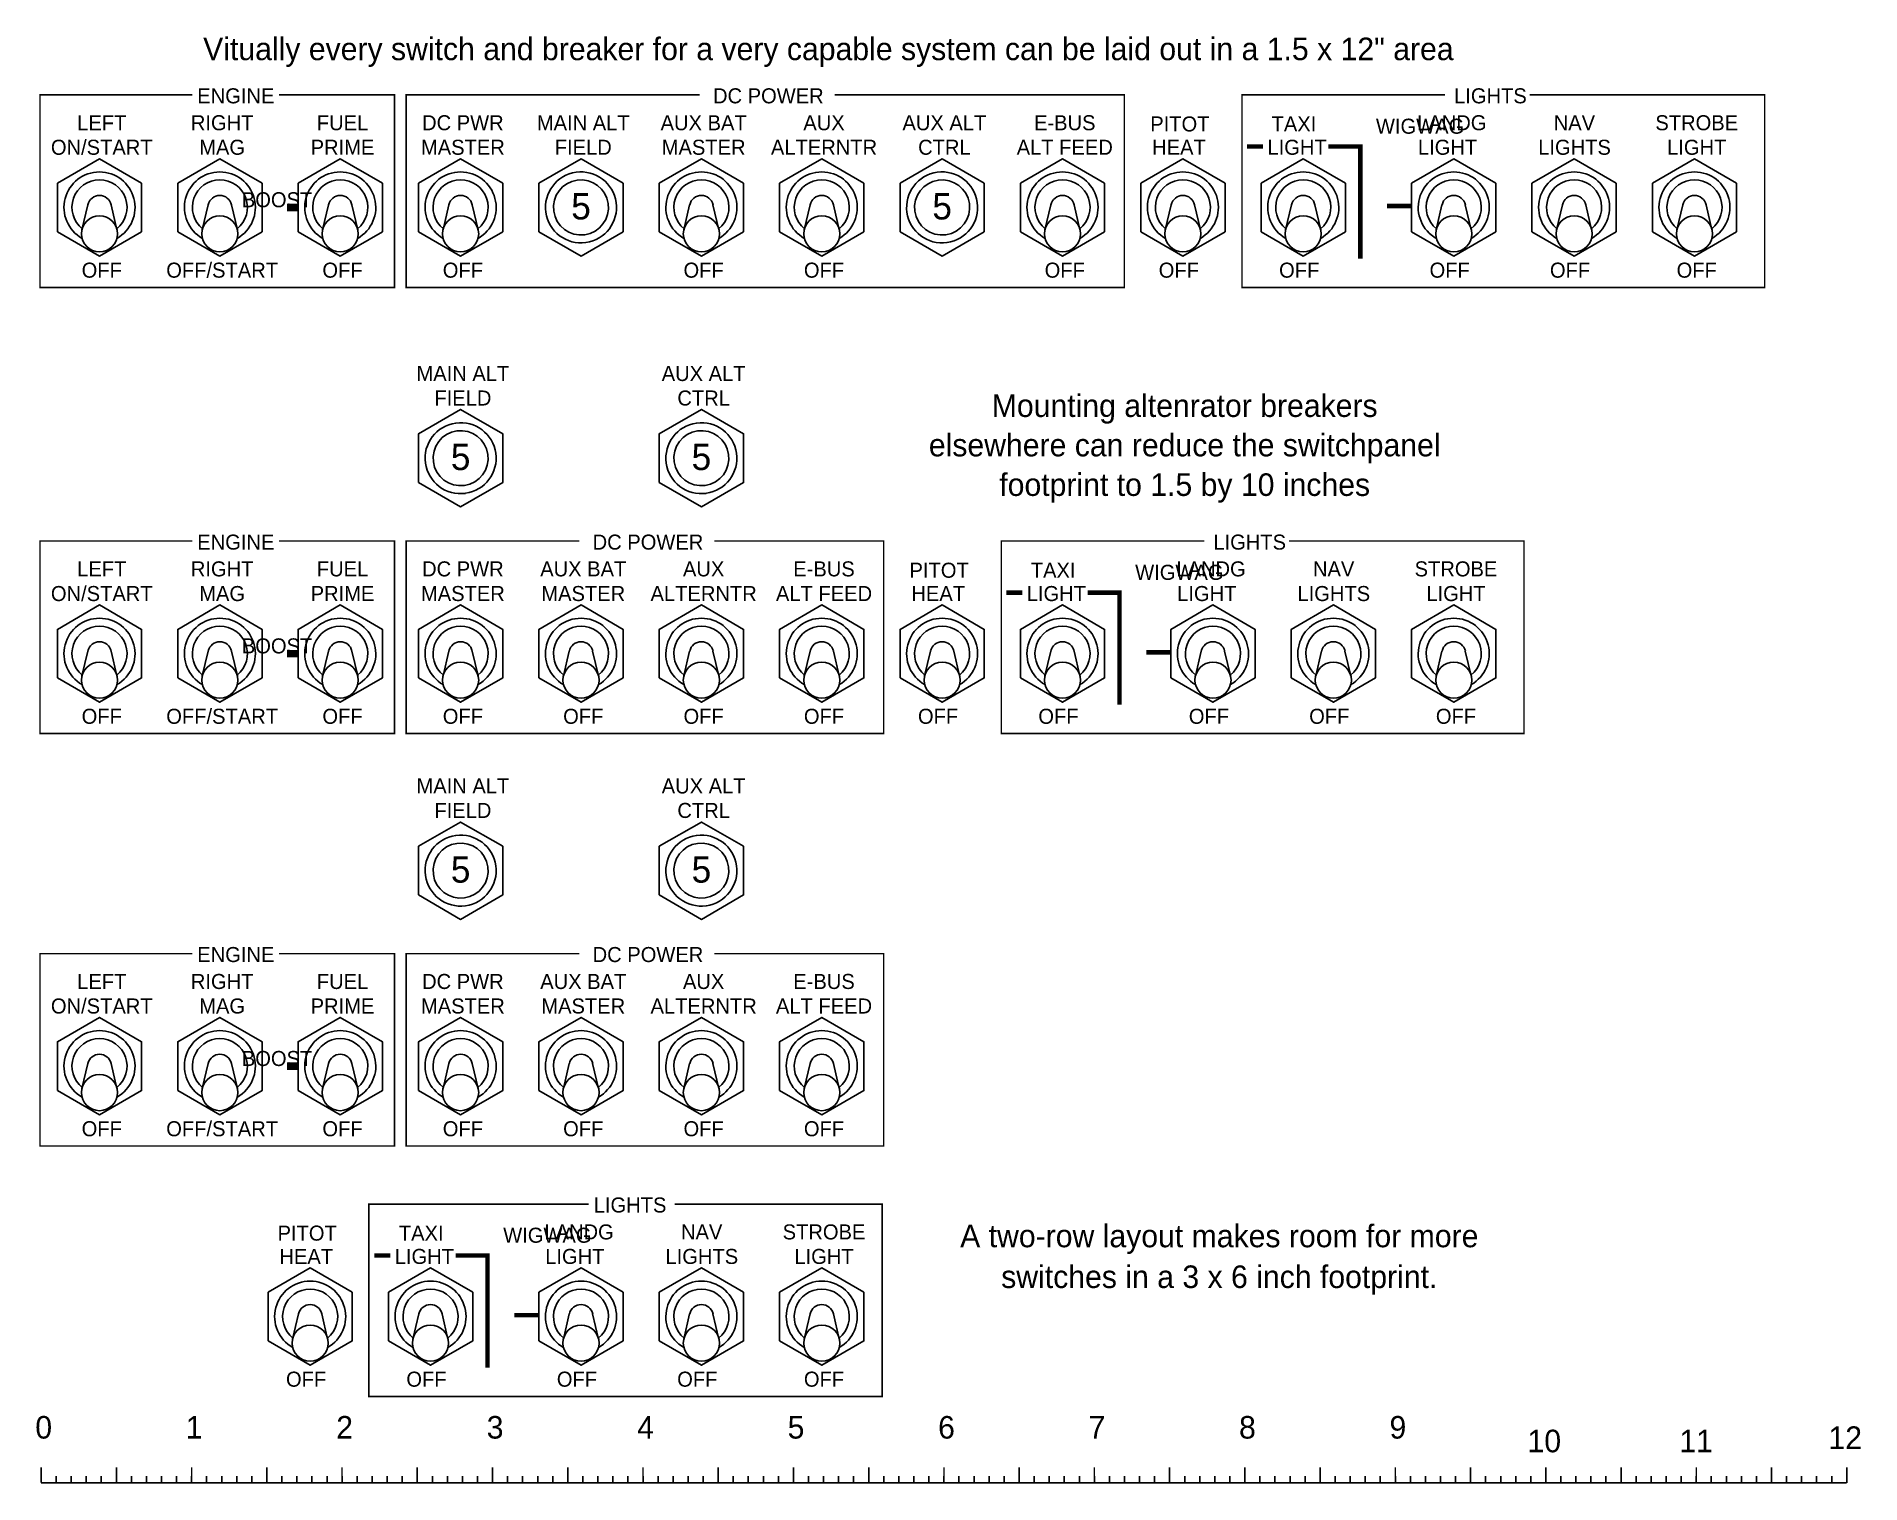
# Model space of a CAD drawing. Extents: x 3.1 to 15.3, y -34.8 to -25.2.
import ezdxf
from ezdxf.enums import TextEntityAlignment as Align

# ---------------------------------------------------------------- set-up
doc = ezdxf.new("R2010")
doc.units = 0
doc.header["$LTSCALE"] = 0.5
doc.header["$MEASUREMENT"] = 0
doc.layers.get('0').update_dxf_attribs({"linetype": 'CONTINUOUS'})
doc.layers.add('INSETS', color=2, linetype='CONTINUOUS')
doc.styles.add('FUTURA', font='VELVET-L.SHX')
doc.styles.add('FUTURAV', font='VELVET-L.SHX')

msp = doc.modelspace()

# ---------------------------------------------------------------- linework, layer by layer
for p, q in [((3.265, -34.776), (3.265, -34.731)), ((3.365, -34.776), (3.365, -34.731)), ((3.465, -34.776), (3.465, -34.731)), ((3.565, -34.776), (3.565, -34.731)), ((3.665, -34.776), (3.665, -34.674)), ((3.665, -34.776), (3.665, -34.674)), ((3.665, -34.776), (3.665, -34.731)), ((3.765, -34.776), (3.765, -34.731)), ((3.865, -34.776), (3.865, -34.731)), ((3.965, -34.776), (3.965, -34.731)), ((4.065, -34.776), (4.065, -34.731)), ((4.165, -34.776), (4.165, -34.731)), ((4.265, -34.776), (4.265, -34.731)), ((4.365, -34.776), (4.365, -34.731)), ((4.465, -34.776), (4.465, -34.731)), ((4.565, -34.776), (4.565, -34.731)), ((4.665, -34.776), (4.665, -34.674)), ((4.665, -34.776), (4.665, -34.731)), ((4.765, -34.776), (4.765, -34.731)), ((4.865, -34.776), (4.865, -34.731)), ((4.965, -34.776), (4.965, -34.731)), ((5.065, -34.776), (5.065, -34.731)), ((5.165, -34.776), (5.165, -34.731)), ((5.265, -34.776), (5.265, -34.731)), ((5.365, -34.776), (5.365, -34.731)), ((5.465, -34.776), (5.465, -34.731)), ((5.565, -34.776), (5.565, -34.731)), ((5.665, -34.776), (5.665, -34.674)), ((5.665, -34.776), (5.665, -34.731)), ((5.765, -34.776), (5.765, -34.731)), ((5.865, -34.776), (5.865, -34.731)), ((5.965, -34.776), (5.965, -34.731)), ((6.065, -34.776), (6.065, -34.731)), ((6.165, -34.776), (6.165, -34.731)), ((6.265, -34.776), (6.265, -34.731)), ((6.365, -34.776), (6.365, -34.731)), ((6.465, -34.776), (6.465, -34.731)), ((6.565, -34.776), (6.565, -34.731)), ((6.665, -34.776), (6.665, -34.674)), ((6.665, -34.776), (6.665, -34.731)), ((6.765, -34.776), (6.765, -34.731)), ((6.865, -34.776), (6.865, -34.731)), ((6.965, -34.776), (6.965, -34.731)), ((7.065, -34.776), (7.065, -34.731)), ((7.165, -34.776), (7.165, -34.731)), ((7.265, -34.776), (7.265, -34.731)), ((7.365, -34.776), (7.365, -34.731)), ((7.465, -34.776), (7.465, -34.731)), ((7.565, -34.776), (7.565, -34.731)), ((7.665, -34.776), (7.665, -34.674)), ((7.665, -34.776), (7.665, -34.731)), ((7.765, -34.776), (7.765, -34.731)), ((7.865, -34.776), (7.865, -34.731)), ((7.965, -34.776), (7.965, -34.731)), ((8.065, -34.776), (8.065, -34.731)), ((8.165, -34.776), (8.165, -34.731)), ((8.265, -34.776), (8.265, -34.731)), ((8.365, -34.776), (8.365, -34.731)), ((8.465, -34.776), (8.465, -34.731)), ((8.565, -34.776), (8.565, -34.731)), ((8.665, -34.776), (8.665, -34.674)), ((8.665, -34.776), (8.665, -34.731)), ((8.765, -34.776), (8.765, -34.731)), ((8.865, -34.776), (8.865, -34.731)), ((8.965, -34.776), (8.965, -34.731)), ((9.065, -34.776), (9.065, -34.731)), ((9.165, -34.776), (9.165, -34.731)), ((9.265, -34.776), (9.265, -34.731)), ((9.365, -34.776), (9.365, -34.731)), ((9.465, -34.776), (9.465, -34.731)), ((9.565, -34.776), (9.565, -34.731)), ((9.665, -34.776), (9.665, -34.674)), ((9.665, -34.776), (9.665, -34.731)), ((9.765, -34.776), (9.765, -34.731)), ((9.865, -34.776), (9.865, -34.731)), ((9.965, -34.776), (9.965, -34.731)), ((10.065, -34.776), (10.065, -34.731)), ((10.165, -34.776), (10.165, -34.731)), ((10.265, -34.776), (10.265, -34.731)), ((10.365, -34.776), (10.365, -34.731)), ((10.465, -34.776), (10.465, -34.731)), ((10.565, -34.776), (10.565, -34.731)), ((10.665, -34.776), (10.665, -34.674)), ((10.665, -34.776), (10.665, -34.731)), ((10.765, -34.776), (10.765, -34.731)), ((10.865, -34.776), (10.865, -34.731)), ((10.965, -34.776), (10.965, -34.731)), ((11.065, -34.776), (11.065, -34.731)), ((11.165, -34.776), (11.165, -34.731)), ((11.265, -34.776), (11.265, -34.731)), ((11.365, -34.776), (11.365, -34.731)), ((11.465, -34.776), (11.465, -34.731)), ((11.565, -34.776), (11.565, -34.731)), ((11.665, -34.776), (11.665, -34.674)), ((11.665, -34.776), (11.665, -34.731)), ((11.765, -34.776), (11.765, -34.731)), ((11.865, -34.776), (11.865, -34.731)), ((11.965, -34.776), (11.965, -34.731)), ((12.065, -34.776), (12.065, -34.731)), ((12.165, -34.776), (12.165, -34.731)), ((12.265, -34.776), (12.265, -34.731)), ((12.365, -34.776), (12.365, -34.731)), ((12.465, -34.776), (12.465, -34.731)), ((12.565, -34.776), (12.565, -34.731)), ((12.665, -34.776), (12.665, -34.674)), ((12.665, -34.776), (12.665, -34.731)), ((12.765, -34.776), (12.765, -34.731)), ((12.865, -34.776), (12.865, -34.731)), ((12.965, -34.776), (12.965, -34.731)), ((13.065, -34.776), (13.065, -34.731)), ((13.165, -34.776), (13.165, -34.731)), ((13.165, -34.776), (13.165, -34.731)), ((13.265, -34.776), (13.265, -34.731)), ((13.365, -34.776), (13.365, -34.731)), ((13.465, -34.776), (13.465, -34.731)), ((13.565, -34.776), (13.565, -34.731)), ((13.665, -34.776), (13.665, -34.674)), ((13.665, -34.776), (13.665, -34.731)), ((13.765, -34.776), (13.765, -34.731)), ((13.865, -34.776), (13.865, -34.731)), ((13.965, -34.776), (13.965, -34.731)), ((14.065, -34.776), (14.065, -34.731)), ((14.165, -34.776), (14.165, -34.731)), ((14.265, -34.776), (14.265, -34.731)), ((14.365, -34.776), (14.365, -34.731)), ((14.465, -34.776), (14.465, -34.731)), ((14.565, -34.776), (14.565, -34.731)), ((14.665, -34.776), (14.665, -34.674)), ((14.665, -34.776), (14.665, -34.731)), ((14.765, -34.776), (14.765, -34.731)), ((14.865, -34.776), (14.865, -34.731)), ((14.965, -34.776), (14.965, -34.731)), ((15.065, -34.776), (15.065, -34.731)), ((15.165, -34.776), (15.165, -34.731))]:
    msp.add_line(p, q)
at = {"color": 7, "const_width": 0.01}
for points in [[(4.746, -25.549), (5.514, -25.549), (5.514, -26.829), (3.157, -26.829), (3.157, -25.549), (4.171, -25.549)], [(8.439, -25.549), (10.364, -25.549), (10.364, -26.829), (5.591, -26.829), (5.591, -25.549), (7.542, -25.549)], [(13.058, -25.549), (14.62, -25.549), (14.62, -26.829), (11.146, -26.829), (11.146, -25.549), (12.495, -25.549)], [(4.746, -28.515), (5.514, -28.515), (5.514, -29.795), (3.157, -29.795), (3.157, -28.515), (4.171, -28.515)], [(7.639, -28.515), (8.764, -28.515), (8.764, -29.795), (5.591, -29.795), (5.591, -28.515), (6.742, -28.515)], [(11.458, -28.515), (13.02, -28.515), (13.02, -29.795), (9.546, -29.795), (9.546, -28.515), (10.895, -28.515)], [(4.746, -31.258), (5.514, -31.258), (5.514, -32.537), (3.157, -32.537), (3.157, -31.258), (4.171, -31.258)], [(7.639, -31.258), (8.764, -31.258), (8.764, -32.537), (5.591, -32.537), (5.591, -31.258), (6.742, -31.258)], [(7.375, -32.923), (8.754, -32.923), (8.754, -34.202), (5.343, -34.202), (5.343, -32.923), (6.804, -32.923)]]:
    msp.add_lwpolyline(points, dxfattribs=at)
for points, const_width in [([(11.179, -25.892), (11.286, -25.892)], 0.03), ([(11.72, -25.892), (11.932, -25.892), (11.932, -26.637)], 0.03), ([(4.873, -26.297), (4.798, -26.297)], 0.05), ([(12.11, -26.288), (12.273, -26.288)], 0.03), ([(9.579, -28.858), (9.686, -28.858)], 0.03), ([(10.12, -28.858), (10.332, -28.858), (10.332, -29.603)], 0.03), ([(4.873, -29.264), (4.798, -29.264)], 0.05), ([(10.51, -29.255), (10.673, -29.255)], 0.03), ([(4.873, -32.006), (4.798, -32.006)], 0.05), ([(5.379, -33.265), (5.486, -33.265)], 0.03), ([(5.92, -33.265), (6.132, -33.265), (6.132, -34.01)], 0.03), ([(6.31, -33.662), (6.473, -33.662)], 0.03), ([(3.165, -34.776), (3.165, -34.674)], 0.01), ([(4.165, -34.776), (4.165, -34.674)], 0.01), ([(5.165, -34.776), (5.165, -34.674)], 0.01), ([(6.165, -34.776), (6.165, -34.674)], 0.01), ([(7.165, -34.776), (7.165, -34.674)], 0.01), ([(8.165, -34.776), (8.165, -34.674)], 0.01), ([(9.165, -34.776), (9.165, -34.674)], 0.01), ([(10.165, -34.776), (10.165, -34.674)], 0.01), ([(11.165, -34.776), (11.165, -34.674)], 0.01), ([(12.165, -34.776), (12.165, -34.674)], 0.01), ([(13.165, -34.776), (13.165, -34.674)], 0.01), ([(13.165, -34.776), (13.165, -34.674)], 0.01), ([(14.165, -34.776), (14.165, -34.674)], 0.01), ([(15.165, -34.776), (15.165, -34.674)], 0.01), ([(3.165, -34.776), (15.165, -34.776)], 0.01)]:
    msp.add_lwpolyline(points, dxfattribs=dict(const_width=const_width))
at = {"layer": 'INSETS', "color": 7}
for p, q in [((3.436, -26.446), (3.475, -26.279)), ((3.669, -26.446), (3.63, -26.279)), ((4.236, -26.446), (4.275, -26.279)), ((4.469, -26.446), (4.43, -26.279)), ((5.036, -26.446), (5.075, -26.279)), ((5.269, -26.446), (5.23, -26.279)), ((5.836, -26.446), (5.875, -26.279)), ((6.069, -26.446), (6.03, -26.279)), ((7.436, -26.446), (7.475, -26.279)), ((7.669, -26.446), (7.63, -26.279)), ((8.236, -26.446), (8.275, -26.279)), ((8.469, -26.446), (8.43, -26.279)), ((9.836, -26.446), (9.875, -26.279)), ((10.069, -26.446), (10.03, -26.279)), ((10.636, -26.446), (10.675, -26.279)), ((10.869, -26.446), (10.83, -26.279)), ((11.436, -26.446), (11.475, -26.279)), ((11.669, -26.446), (11.63, -26.279)), ((12.436, -26.446), (12.475, -26.279)), ((12.669, -26.446), (12.63, -26.279)), ((13.236, -26.446), (13.275, -26.279)), ((13.469, -26.446), (13.43, -26.279)), ((14.036, -26.446), (14.075, -26.279)), ((14.269, -26.446), (14.23, -26.279)), ((3.436, -29.412), (3.475, -29.246)), ((3.669, -29.412), (3.63, -29.246)), ((4.236, -29.412), (4.275, -29.246)), ((4.469, -29.412), (4.43, -29.246)), ((5.036, -29.412), (5.075, -29.246)), ((5.269, -29.412), (5.23, -29.246)), ((5.836, -29.412), (5.875, -29.246)), ((6.069, -29.412), (6.03, -29.246)), ((6.636, -29.412), (6.675, -29.246)), ((6.869, -29.412), (6.83, -29.246)), ((7.436, -29.412), (7.475, -29.246)), ((7.669, -29.412), (7.63, -29.246)), ((8.236, -29.412), (8.275, -29.246)), ((8.469, -29.412), (8.43, -29.246)), ((9.036, -29.412), (9.075, -29.246)), ((9.269, -29.412), (9.23, -29.246)), ((9.836, -29.412), (9.875, -29.246)), ((10.069, -29.412), (10.03, -29.246)), ((10.836, -29.412), (10.875, -29.246)), ((11.069, -29.412), (11.03, -29.246)), ((11.636, -29.412), (11.675, -29.246)), ((11.869, -29.412), (11.83, -29.246)), ((12.436, -29.412), (12.475, -29.246)), ((12.669, -29.412), (12.63, -29.246)), ((3.436, -32.154), (3.475, -31.988)), ((3.669, -32.154), (3.63, -31.988)), ((4.236, -32.154), (4.275, -31.988)), ((4.469, -32.154), (4.43, -31.988)), ((5.036, -32.154), (5.075, -31.988)), ((5.269, -32.154), (5.23, -31.988)), ((5.836, -32.154), (5.875, -31.988)), ((6.069, -32.154), (6.03, -31.988)), ((6.636, -32.154), (6.675, -31.988)), ((6.869, -32.154), (6.83, -31.988)), ((7.436, -32.154), (7.475, -31.988)), ((7.669, -32.154), (7.63, -31.988)), ((8.236, -32.154), (8.275, -31.988)), ((8.469, -32.154), (8.43, -31.988)), ((4.836, -33.82), (4.875, -33.653)), ((5.069, -33.82), (5.03, -33.653)), ((5.636, -33.82), (5.675, -33.653)), ((5.869, -33.82), (5.83, -33.653)), ((6.636, -33.82), (6.675, -33.653)), ((6.869, -33.82), (6.83, -33.653)), ((7.436, -33.82), (7.475, -33.653)), ((7.669, -33.82), (7.63, -33.653)), ((8.236, -33.82), (8.275, -33.653)), ((8.469, -33.82), (8.43, -33.653))]:
    msp.add_line(p, q, dxfattribs=at)
for points in [[(3.273, -26.459), (3.553, -26.621), (3.833, -26.459), (3.833, -26.136), (3.553, -25.974), (3.273, -26.136)], [(4.073, -26.459), (4.353, -26.621), (4.633, -26.459), (4.633, -26.136), (4.353, -25.974), (4.073, -26.136)], [(4.873, -26.459), (5.153, -26.621), (5.433, -26.459), (5.433, -26.136), (5.153, -25.974), (4.873, -26.136)], [(5.673, -26.459), (5.953, -26.621), (6.233, -26.459), (6.233, -26.136), (5.953, -25.974), (5.673, -26.136)], [(6.473, -26.459), (6.753, -26.621), (7.033, -26.459), (7.033, -26.136), (6.753, -25.974), (6.473, -26.136)], [(7.273, -26.459), (7.553, -26.621), (7.833, -26.459), (7.833, -26.136), (7.553, -25.974), (7.273, -26.136)], [(8.073, -26.459), (8.353, -26.621), (8.633, -26.459), (8.633, -26.136), (8.353, -25.974), (8.073, -26.136)], [(8.873, -26.459), (9.153, -26.621), (9.433, -26.459), (9.433, -26.136), (9.153, -25.974), (8.873, -26.136)], [(9.673, -26.459), (9.953, -26.621), (10.233, -26.459), (10.233, -26.136), (9.953, -25.974), (9.673, -26.136)], [(10.473, -26.459), (10.753, -26.621), (11.033, -26.459), (11.033, -26.136), (10.753, -25.974), (10.473, -26.136)], [(11.273, -26.459), (11.553, -26.621), (11.833, -26.459), (11.833, -26.136), (11.553, -25.974), (11.273, -26.136)], [(12.273, -26.459), (12.553, -26.621), (12.833, -26.459), (12.833, -26.136), (12.553, -25.974), (12.273, -26.136)], [(13.073, -26.459), (13.353, -26.621), (13.633, -26.459), (13.633, -26.136), (13.353, -25.974), (13.073, -26.136)], [(13.873, -26.459), (14.153, -26.621), (14.433, -26.459), (14.433, -26.136), (14.153, -25.974), (13.873, -26.136)], [(5.673, -28.126), (5.953, -28.287), (6.233, -28.126), (6.233, -27.802), (5.953, -27.64), (5.673, -27.802)], [(7.273, -28.126), (7.553, -28.287), (7.833, -28.126), (7.833, -27.802), (7.553, -27.64), (7.273, -27.802)], [(3.273, -29.425), (3.553, -29.587), (3.833, -29.425), (3.833, -29.102), (3.553, -28.94), (3.273, -29.102)], [(4.073, -29.425), (4.353, -29.587), (4.633, -29.425), (4.633, -29.102), (4.353, -28.94), (4.073, -29.102)], [(4.873, -29.425), (5.153, -29.587), (5.433, -29.425), (5.433, -29.102), (5.153, -28.94), (4.873, -29.102)], [(5.673, -29.425), (5.953, -29.587), (6.233, -29.425), (6.233, -29.102), (5.953, -28.94), (5.673, -29.102)], [(6.473, -29.425), (6.753, -29.587), (7.033, -29.425), (7.033, -29.102), (6.753, -28.94), (6.473, -29.102)], [(7.273, -29.425), (7.553, -29.587), (7.833, -29.425), (7.833, -29.102), (7.553, -28.94), (7.273, -29.102)], [(8.073, -29.425), (8.353, -29.587), (8.633, -29.425), (8.633, -29.102), (8.353, -28.94), (8.073, -29.102)], [(8.873, -29.425), (9.153, -29.587), (9.433, -29.425), (9.433, -29.102), (9.153, -28.94), (8.873, -29.102)], [(9.673, -29.425), (9.953, -29.587), (10.233, -29.425), (10.233, -29.102), (9.953, -28.94), (9.673, -29.102)], [(10.673, -29.425), (10.953, -29.587), (11.233, -29.425), (11.233, -29.102), (10.953, -28.94), (10.673, -29.102)], [(11.473, -29.425), (11.753, -29.587), (12.033, -29.425), (12.033, -29.102), (11.753, -28.94), (11.473, -29.102)], [(12.273, -29.425), (12.553, -29.587), (12.833, -29.425), (12.833, -29.102), (12.553, -28.94), (12.273, -29.102)], [(5.673, -30.868), (5.953, -31.03), (6.233, -30.868), (6.233, -30.544), (5.953, -30.383), (5.673, -30.544)], [(7.273, -30.868), (7.553, -31.03), (7.833, -30.868), (7.833, -30.544), (7.553, -30.383), (7.273, -30.544)], [(3.273, -32.168), (3.553, -32.329), (3.833, -32.168), (3.833, -31.844), (3.553, -31.682), (3.273, -31.844)], [(4.073, -32.168), (4.353, -32.329), (4.633, -32.168), (4.633, -31.844), (4.353, -31.682), (4.073, -31.844)], [(4.873, -32.168), (5.153, -32.329), (5.433, -32.168), (5.433, -31.844), (5.153, -31.682), (4.873, -31.844)], [(5.673, -32.168), (5.953, -32.329), (6.233, -32.168), (6.233, -31.844), (5.953, -31.682), (5.673, -31.844)], [(6.473, -32.168), (6.753, -32.329), (7.033, -32.168), (7.033, -31.844), (6.753, -31.682), (6.473, -31.844)], [(7.273, -32.168), (7.553, -32.329), (7.833, -32.168), (7.833, -31.844), (7.553, -31.682), (7.273, -31.844)], [(8.073, -32.168), (8.353, -32.329), (8.633, -32.168), (8.633, -31.844), (8.353, -31.682), (8.073, -31.844)], [(4.673, -33.833), (4.953, -33.995), (5.233, -33.833), (5.233, -33.509), (4.953, -33.347), (4.673, -33.509)], [(5.473, -33.833), (5.753, -33.995), (6.033, -33.833), (6.033, -33.509), (5.753, -33.347), (5.473, -33.509)], [(6.473, -33.833), (6.753, -33.995), (7.033, -33.833), (7.033, -33.509), (6.753, -33.347), (6.473, -33.509)], [(7.273, -33.833), (7.553, -33.995), (7.833, -33.833), (7.833, -33.509), (7.553, -33.347), (7.273, -33.509)], [(8.073, -33.833), (8.353, -33.995), (8.633, -33.833), (8.633, -33.509), (8.353, -33.347), (8.073, -33.509)]]:
    msp.add_lwpolyline(points, close=True, dxfattribs=at)
for centre in [(3.553, -26.473), (4.353, -26.473), (5.153, -26.473), (5.953, -26.473), (7.553, -26.473), (8.353, -26.473), (9.953, -26.473), (10.753, -26.473), (11.553, -26.473), (12.553, -26.473), (13.353, -26.473), (14.153, -26.473), (3.553, -29.44), (4.353, -29.44), (5.153, -29.44), (5.953, -29.44), (6.753, -29.44), (7.553, -29.44), (8.353, -29.44), (9.153, -29.44), (9.953, -29.44), (10.953, -29.44), (11.753, -29.44), (12.553, -29.44), (3.553, -32.182), (4.353, -32.182), (5.153, -32.182), (5.953, -32.182), (6.753, -32.182), (7.553, -32.182), (8.353, -32.182), (4.953, -33.847), (5.753, -33.847), (6.753, -33.847), (7.553, -33.847), (8.353, -33.847)]:
    msp.add_circle(centre, 0.12, dxfattribs=at)
for centre, radius, start, end in [((3.553, -26.297), 0.236, 299.4681, 240.5319), ((4.353, -26.297), 0.236, 299.4681, 240.5319), ((5.153, -26.297), 0.236, 299.4681, 240.5319), ((5.953, -26.297), 0.236, 299.4681, 240.5319), ((6.753, -26.297), 0.236, 278.0345, 277.8078), ((7.553, -26.297), 0.236, 299.4681, 240.5319), ((8.353, -26.297), 0.236, 299.4681, 240.5319), ((9.153, -26.297), 0.236, 278.0345, 277.8078), ((9.953, -26.297), 0.236, 299.4681, 240.5319), ((10.753, -26.297), 0.236, 299.4681, 240.5319), ((11.553, -26.297), 0.236, 299.4681, 240.5319), ((12.553, -26.297), 0.236, 299.4681, 240.5319), ((13.353, -26.297), 0.236, 299.4681, 240.5319), ((14.153, -26.297), 0.236, 299.4681, 240.5319), ((3.553, -26.297), 0.183, 308.8391, 231.1609), ((4.353, -26.297), 0.183, 308.8391, 231.1609), ((5.153, -26.297), 0.183, 308.8391, 231.1609), ((5.953, -26.297), 0.183, 308.8391, 231.1609), ((6.753, -26.297), 0.183, 278.0345, 277.743), ((7.553, -26.297), 0.183, 308.8391, 231.1609), ((8.353, -26.297), 0.183, 308.8391, 231.1609), ((9.153, -26.297), 0.183, 278.0345, 277.743), ((9.953, -26.297), 0.183, 308.8391, 231.1609), ((10.753, -26.297), 0.183, 308.8391, 231.1609), ((11.553, -26.297), 0.183, 308.8391, 231.1609), ((12.553, -26.297), 0.183, 308.8391, 231.1609), ((13.353, -26.297), 0.183, 308.8391, 231.1609), ((14.153, -26.297), 0.183, 308.8391, 231.1609), ((3.553, -26.297), 0.0796, 13.1871, 166.8129), ((4.353, -26.297), 0.0796, 13.1871, 166.8129), ((5.153, -26.297), 0.0796, 13.1871, 166.8129), ((5.953, -26.297), 0.0796, 13.1871, 166.8129), ((7.553, -26.297), 0.0796, 13.1871, 166.8129), ((8.353, -26.297), 0.0796, 13.1871, 166.8129), ((9.953, -26.297), 0.0796, 13.1871, 166.8129), ((10.753, -26.297), 0.0796, 13.1871, 166.8129), ((11.553, -26.297), 0.0796, 13.1871, 166.8129), ((12.553, -26.297), 0.0796, 13.1871, 166.8129), ((13.353, -26.297), 0.0796, 13.1871, 166.8129), ((14.153, -26.297), 0.0796, 13.1871, 166.8129), ((5.953, -27.964), 0.236, 278.0345, 277.8078), ((7.553, -27.964), 0.236, 278.0345, 277.8078), ((5.953, -27.964), 0.183, 278.0345, 277.743), ((7.553, -27.964), 0.183, 278.0345, 277.743), ((3.553, -29.264), 0.236, 299.4681, 240.5319), ((3.553, -29.264), 0.183, 308.8391, 231.1609), ((4.353, -29.264), 0.236, 299.4681, 240.5319), ((4.353, -29.264), 0.183, 308.8391, 231.1609), ((5.153, -29.264), 0.236, 299.4681, 240.5319), ((5.153, -29.264), 0.183, 308.8391, 231.1609), ((5.953, -29.264), 0.236, 299.4681, 240.5319), ((5.953, -29.264), 0.183, 308.8391, 231.1609), ((6.753, -29.264), 0.236, 299.4681, 240.5319), ((6.753, -29.264), 0.183, 308.8391, 231.1609), ((7.553, -29.264), 0.236, 299.4681, 240.5319), ((7.553, -29.264), 0.183, 308.8391, 231.1609), ((8.353, -29.264), 0.236, 299.4681, 240.5319), ((8.353, -29.264), 0.183, 308.8391, 231.1609), ((9.153, -29.264), 0.236, 299.4681, 240.5319), ((9.153, -29.264), 0.183, 308.8391, 231.1609), ((9.953, -29.264), 0.236, 299.4681, 240.5319), ((9.953, -29.264), 0.183, 308.8391, 231.1609), ((10.953, -29.264), 0.236, 299.4681, 240.5319), ((10.953, -29.264), 0.183, 308.8391, 231.1609), ((11.753, -29.264), 0.236, 299.4681, 240.5319), ((11.753, -29.264), 0.183, 308.8391, 231.1609), ((12.553, -29.264), 0.236, 299.4681, 240.5319), ((12.553, -29.264), 0.183, 308.8391, 231.1609), ((3.553, -29.264), 0.0796, 13.1871, 166.8129), ((4.353, -29.264), 0.0796, 13.1871, 166.8129), ((5.153, -29.264), 0.0796, 13.1871, 166.8129), ((5.953, -29.264), 0.0796, 13.1871, 166.8129), ((6.753, -29.264), 0.0796, 13.1871, 166.8129), ((7.553, -29.264), 0.0796, 13.1871, 166.8129), ((8.353, -29.264), 0.0796, 13.1871, 166.8129), ((9.153, -29.264), 0.0796, 13.1871, 166.8129), ((9.953, -29.264), 0.0796, 13.1871, 166.8129), ((10.953, -29.264), 0.0796, 13.1871, 166.8129), ((11.753, -29.264), 0.0796, 13.1871, 166.8129), ((12.553, -29.264), 0.0796, 13.1871, 166.8129), ((5.953, -30.706), 0.236, 278.0345, 277.8078), ((5.953, -30.706), 0.183, 278.0345, 277.743), ((7.553, -30.706), 0.236, 278.0345, 277.8078), ((7.553, -30.706), 0.183, 278.0345, 277.743), ((3.553, -32.006), 0.236, 299.4681, 240.5319), ((3.553, -32.006), 0.183, 308.8391, 231.1609), ((4.353, -32.006), 0.236, 299.4681, 240.5319), ((4.353, -32.006), 0.183, 308.8391, 231.1609), ((5.153, -32.006), 0.236, 299.4681, 240.5319), ((5.153, -32.006), 0.183, 308.8391, 231.1609), ((5.953, -32.006), 0.236, 299.4681, 240.5319), ((5.953, -32.006), 0.183, 308.8391, 231.1609), ((6.753, -32.006), 0.236, 299.4681, 240.5319), ((6.753, -32.006), 0.183, 308.8391, 231.1609), ((7.553, -32.006), 0.236, 299.4681, 240.5319), ((7.553, -32.006), 0.183, 308.8391, 231.1609), ((8.353, -32.006), 0.236, 299.4681, 240.5319), ((8.353, -32.006), 0.183, 308.8391, 231.1609), ((3.553, -32.006), 0.0796, 13.1871, 166.8129), ((4.353, -32.006), 0.0796, 13.1871, 166.8129), ((5.153, -32.006), 0.0796, 13.1871, 166.8129), ((5.953, -32.006), 0.0796, 13.1871, 166.8129), ((6.753, -32.006), 0.0796, 13.1871, 166.8129), ((7.553, -32.006), 0.0796, 13.1871, 166.8129), ((8.353, -32.006), 0.0796, 13.1871, 166.8129), ((4.953, -33.671), 0.236, 299.4681, 240.5319), ((5.753, -33.671), 0.236, 299.4681, 240.5319), ((6.753, -33.671), 0.236, 299.4681, 240.5319), ((7.553, -33.671), 0.236, 299.4681, 240.5319), ((8.353, -33.671), 0.236, 299.4681, 240.5319), ((4.953, -33.671), 0.183, 308.8391, 231.1609), ((5.753, -33.671), 0.183, 308.8391, 231.1609), ((6.753, -33.671), 0.183, 308.8391, 231.1609), ((7.553, -33.671), 0.183, 308.8391, 231.1609), ((8.353, -33.671), 0.183, 308.8391, 231.1609), ((4.953, -33.671), 0.0796, 13.1871, 166.8129), ((5.753, -33.671), 0.0796, 13.1871, 166.8129), ((6.753, -33.671), 0.0796, 13.1871, 166.8129), ((7.553, -33.671), 0.0796, 13.1871, 166.8129), ((8.353, -33.671), 0.0796, 13.1871, 166.8129)]:
    msp.add_arc(centre, radius, start, end, dxfattribs=at)

# ---------------------------------------------------------------- texts
for s, height, style, p in [('Vitually every switch and breaker for a very capable system can be laid out in a 1.5 x 12" area', 0.15, 'FUTURA', (8.397, -25.318)), ('BOOST', 0.1, 'FUTURAV', (4.733, -26.296)), ('Mounting altenrator breakers', 0.15, 'FUTURA', (10.765, -27.69)), ('elsewhere can reduce the switchpanel', 0.15, 'FUTURA', (10.765, -27.952)), ('footprint to 1.5 by 10 inches', 0.15, 'FUTURA', (10.765, -28.215)), ('BOOST', 0.1, 'FUTURAV', (4.733, -29.262)), ('BOOST', 0.1, 'FUTURAV', (4.733, -32.005)), ('A two-row layout makes room for more', 0.15, 'FUTURA', (10.995, -33.21)), ('switches in a 3 x 6 inch footprint.', 0.15, 'FUTURA', (10.995, -33.481)), ('0', 0.15, 'FUTURAV', (3.182, -34.482)), ('1', 0.15, 'FUTURAV', (4.182, -34.482)), ('2', 0.15, 'FUTURAV', (5.182, -34.482)), ('3', 0.15, 'FUTURAV', (6.182, -34.482)), ('4', 0.15, 'FUTURAV', (7.182, -34.482)), ('5', 0.15, 'FUTURAV', (8.182, -34.482)), ('6', 0.15, 'FUTURAV', (9.182, -34.482)), ('7', 0.15, 'FUTURAV', (10.182, -34.482)), ('8', 0.15, 'FUTURAV', (11.182, -34.482)), ('9', 0.15, 'FUTURAV', (12.182, -34.482)), ('10', 0.15, 'FUTURA', (13.155, -34.573)), ('11', 0.15, 'FUTURA', (14.164, -34.573)), ('12', 0.15, 'FUTURA', (15.155, -34.551))]:
    msp.add_text(s, height=height, dxfattribs=dict(style=style)).set_placement(p, align=Align.CENTER)
at = {"color": 7, "style": 'FUTURA'}
for s, height, p in [('ENGINE', 0.1, (4.459, -25.605)), ('DC POWER', 0.1, (7.998, -25.605)), ('LIGHTS', 0.1, (12.797, -25.605)), ('LEFT', 0.1, (3.568, -25.784)), ('RIGHT', 0.1, (4.368, -25.784)), ('FUEL', 0.1, (5.168, -25.784)), ('DC PWR', 0.1, (5.968, -25.784)), ('MAIN ALT', 0.1, (6.768, -25.784)), ('AUX BAT', 0.1, (7.568, -25.784)), ('AUX', 0.1, (8.368, -25.784)), ('AUX ALT', 0.1, (9.168, -25.784)), ('E-BUS', 0.1, (9.968, -25.784)), ('PITOT', 0.1, (10.733, -25.792)), ('TAXI', 0.1, (11.491, -25.792)), ('LANDG', 0.1, (12.54, -25.784)), ('NAV', 0.1, (13.355, -25.784)), ('STROBE', 0.1, (14.168, -25.784)), ('ON/START', 0.1, (3.568, -25.947)), ('MAG', 0.1, (4.368, -25.947)), ('PRIME', 0.1, (5.168, -25.947)), ('MASTER', 0.1, (5.968, -25.947)), ('FIELD', 0.1, (6.768, -25.947)), ('MASTER', 0.1, (7.568, -25.947)), ('ALTERNTR', 0.1, (8.368, -25.947)), ('CTRL', 0.1, (9.168, -25.947)), ('ALT FEED', 0.1, (9.968, -25.947)), ('HEAT', 0.1, (10.727, -25.947)), ('LIGHT', 0.1, (11.512, -25.947)), ('LIGHT', 0.1, (12.512, -25.947)), ('LIGHTS', 0.1, (13.356, -25.947)), ('LIGHT', 0.1, (14.168, -25.947)), ('5', 0.175, (6.753, -26.377)), ('5', 0.175, (9.153, -26.377)), ('OFF', 0.1, (3.568, -26.764)), ('OFF/START', 0.1, (4.368, -26.764)), ('OFF', 0.1, (5.168, -26.764)), ('OFF', 0.1, (5.968, -26.764)), ('OFF', 0.1, (7.568, -26.764)), ('OFF', 0.1, (8.368, -26.764)), ('OFF', 0.1, (9.968, -26.764)), ('OFF', 0.1, (10.726, -26.764)), ('OFF', 0.1, (11.526, -26.764)), ('OFF', 0.1, (12.526, -26.764)), ('OFF', 0.1, (13.326, -26.764)), ('OFF', 0.1, (14.168, -26.764)), ('MAIN ALT', 0.1, (5.968, -27.451)), ('AUX ALT', 0.1, (7.568, -27.451)), ('FIELD', 0.1, (5.968, -27.614)), ('CTRL', 0.1, (7.568, -27.614)), ('5', 0.175, (5.953, -28.043)), ('5', 0.175, (7.553, -28.043)), ('ENGINE', 0.1, (4.459, -28.572)), ('DC POWER', 0.1, (7.198, -28.572)), ('LIGHTS', 0.1, (11.197, -28.572)), ('LEFT', 0.1, (3.568, -28.75)), ('RIGHT', 0.1, (4.368, -28.75)), ('FUEL', 0.1, (5.168, -28.75)), ('DC PWR', 0.1, (5.968, -28.75)), ('AUX BAT', 0.1, (6.768, -28.75)), ('AUX', 0.1, (7.568, -28.75)), ('E-BUS', 0.1, (8.368, -28.75)), ('PITOT', 0.1, (9.133, -28.759)), ('TAXI', 0.1, (9.891, -28.759)), ('LANDG', 0.1, (10.94, -28.75)), ('NAV', 0.1, (11.755, -28.75)), ('STROBE', 0.1, (12.568, -28.75)), ('ON/START', 0.1, (3.568, -28.914)), ('MAG', 0.1, (4.368, -28.914)), ('PRIME', 0.1, (5.168, -28.914)), ('MASTER', 0.1, (5.968, -28.914)), ('MASTER', 0.1, (6.768, -28.914)), ('ALTERNTR', 0.1, (7.568, -28.914)), ('ALT FEED', 0.1, (8.368, -28.914)), ('HEAT', 0.1, (9.127, -28.914)), ('LIGHT', 0.1, (9.912, -28.914)), ('LIGHT', 0.1, (10.912, -28.914)), ('LIGHTS', 0.1, (11.756, -28.914)), ('LIGHT', 0.1, (12.568, -28.914)), ('OFF', 0.1, (3.568, -29.73)), ('OFF/START', 0.1, (4.368, -29.73)), ('OFF', 0.1, (5.168, -29.73)), ('OFF', 0.1, (5.968, -29.73)), ('OFF', 0.1, (6.768, -29.73)), ('OFF', 0.1, (7.568, -29.73)), ('OFF', 0.1, (8.368, -29.73)), ('OFF', 0.1, (9.126, -29.73)), ('OFF', 0.1, (9.926, -29.73)), ('OFF', 0.1, (10.926, -29.73)), ('OFF', 0.1, (11.726, -29.73)), ('OFF', 0.1, (12.568, -29.73)), ('MAIN ALT', 0.1, (5.968, -30.193)), ('AUX ALT', 0.1, (7.568, -30.193)), ('FIELD', 0.1, (5.968, -30.356)), ('CTRL', 0.1, (7.568, -30.356)), ('5', 0.175, (5.953, -30.786)), ('5', 0.175, (7.553, -30.786)), ('ENGINE', 0.1, (4.459, -31.314)), ('DC POWER', 0.1, (7.198, -31.314)), ('LEFT', 0.1, (3.568, -31.493)), ('RIGHT', 0.1, (4.368, -31.493)), ('FUEL', 0.1, (5.168, -31.493)), ('DC PWR', 0.1, (5.968, -31.493)), ('AUX BAT', 0.1, (6.768, -31.493)), ('AUX', 0.1, (7.568, -31.493)), ('E-BUS', 0.1, (8.368, -31.493)), ('ON/START', 0.1, (3.568, -31.656)), ('MAG', 0.1, (4.368, -31.656)), ('PRIME', 0.1, (5.168, -31.656)), ('MASTER', 0.1, (5.968, -31.656)), ('MASTER', 0.1, (6.768, -31.656)), ('ALTERNTR', 0.1, (7.568, -31.656)), ('ALT FEED', 0.1, (8.368, -31.656)), ('OFF/START', 0.1, (4.368, -32.472)), ('OFF', 0.1, (3.568, -32.472)), ('OFF', 0.1, (5.168, -32.472)), ('OFF', 0.1, (5.968, -32.472)), ('OFF', 0.1, (6.768, -32.472)), ('OFF', 0.1, (7.568, -32.472)), ('OFF', 0.1, (8.368, -32.472)), ('LIGHTS', 0.1, (7.079, -32.979)), ('PITOT', 0.1, (4.933, -33.166)), ('TAXI', 0.1, (5.691, -33.166)), ('LANDG', 0.1, (6.74, -33.158)), ('NAV', 0.1, (7.555, -33.158)), ('STROBE', 0.1, (8.368, -33.158)), ('HEAT', 0.1, (4.927, -33.321)), ('LIGHT', 0.1, (5.712, -33.321)), ('LIGHT', 0.1, (6.712, -33.321)), ('LIGHTS', 0.1, (7.556, -33.321)), ('LIGHT', 0.1, (8.368, -33.321)), ('OFF', 0.1, (4.926, -34.137)), ('OFF', 0.1, (5.726, -34.137)), ('OFF', 0.1, (6.726, -34.137)), ('OFF', 0.1, (7.526, -34.137)), ('OFF', 0.1, (8.368, -34.137))]:
    msp.add_text(s, height=height, dxfattribs=at).set_placement(p, align=Align.CENTER)
at = {"style": 'FUTURAV'}
for p in [(12.036, -25.807), (10.436, -28.773), (6.236, -33.18)]:
    msp.add_text('WIGWAG', height=0.1, dxfattribs=at).set_placement(p)

doc.saveas('drawing.dxf')
